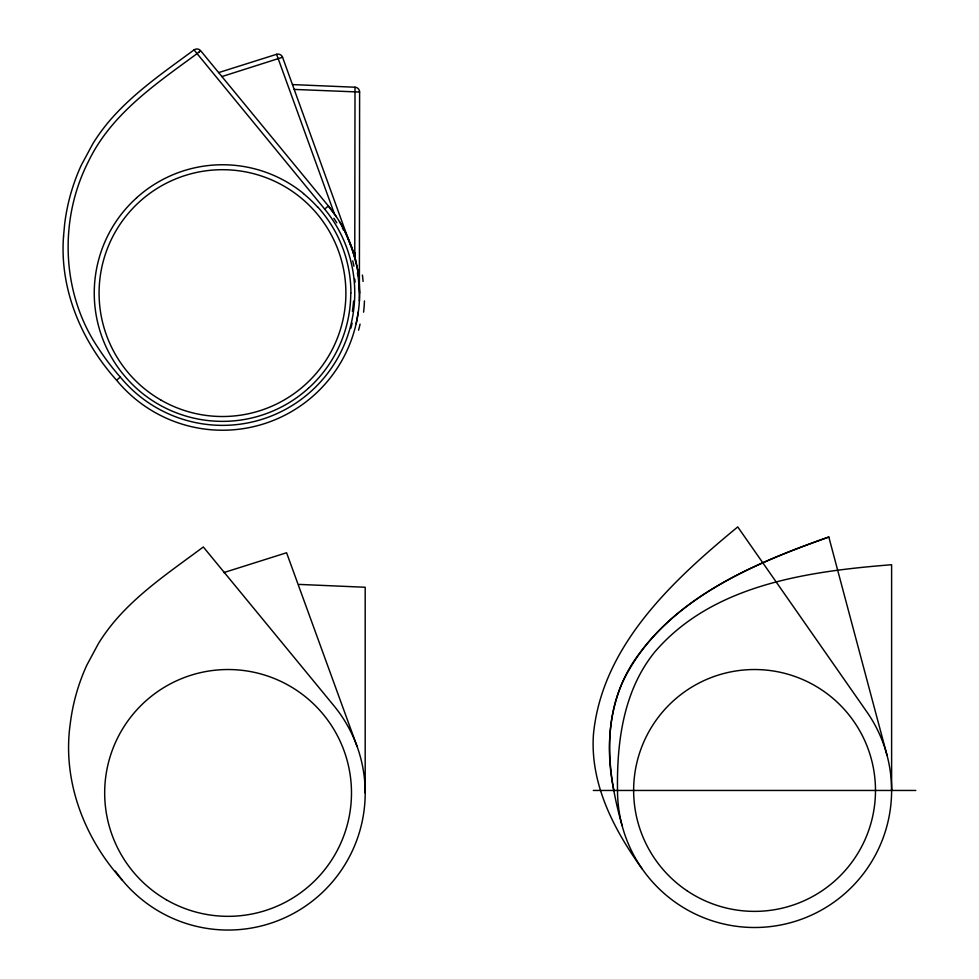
<?xml version="1.0" encoding="UTF-8"?>
<svg xmlns="http://www.w3.org/2000/svg" width="979" height="979" viewBox="0 0 979 979"><rect width="100%" height="100%" fill="white"/><g stroke="black" fill="none" stroke-linecap="round" stroke-linejoin="round"><path stroke-width="1.47" d="M355.634 260.328L354.765 257L355.01 87.229L292.513 84.586M355.01 87.204A4.834 4.834 0 0 1 359.611 92.038L359.379 301.03M358.326 311.775L356.16 323.67M117.003 379.864L120.282 377.074A247.381 247.381 0 0 1 98.916 349.026C61.506 294.593 58.483 220.373 88.245 161.853C110.933 114.2 155.869 83.851 197.109 53.625M197.207 53.539L199.153 51.936M120.344 377.123A132.263 132.263 0 0 0 306.513 395.247A132.263 132.263 0 0 0 324.636 209.078L328.369 206.006L336.384 216.763M200.352 50.957L199.239 51.875M886.986 755.139L828.821 537.03C749.779 565.005 660.984 602.158 622.485 682.339C602.061 727.825 608.95 779.333 622.142 825.762M354.765 257L282.564 57.259L221.915 76.57M828.821 537.03C756.118 562.546 678.423 595.134 633.743 661.388C608.926 699.275 604.802 746.904 613.833 790.457M218.647 72.605L276.604 54.298A4.834 4.834 0 0 1 282.564 57.259M223.763 572.605L286.578 552.756L356.931 746.035M359.587 92.038L294.275 89.419M593.323 790.457L915.793 790.457M299.378 584.414L365.191 587.253L365.191 792.929M122.179 880.035C84.17 838.171 62.166 780.728 70.231 723.897A198.81 198.81 0 0 1 86.801 665.206L98.5 643.423A189.816 189.816 0 0 1 117.859 617.516C142.616 589.799 173.724 569.044 203.314 546.98L333.974 705.822A137.121 137.121 0 0 1 310.784 902.295A137.121 137.121 0 0 1 115.424 871.09M324.649 209.065L194.05 49.917M642.175 868.887C613.919 829.764 589.835 783.714 593.482 733.981C602.269 645.467 673.026 580.217 737.75 526.91L866.941 712.014A137.048 137.048 0 0 1 795.682 921.19A137.048 137.048 0 0 1 617.516 790.457C616.733 742.192 623.342 690.636 654.804 651.953C712.663 584.402 808.03 571.393 891.612 564.724L891.612 790.457M339.505 221.633L342.956 227.617M344.278 230.102L352.073 248.299L357.164 267.316M334.451 213.936L276.604 54.31M356.894 265.97L358.094 272.762M357.678 270.18L359.611 293.1M354.765 252.423L354.765 255.482M352.734 260.855A85.43 48.681 74.5 0 1 353.933 266.178M357.421 272.811A117.137 100.972 67.6 0 1 357.812 275.588M333.851 218.256A85.43 48.681 54.5 0 1 336.8 222.845M342.344 227.887A117.125 100.972 47.6 0 1 343.666 230.359M352.122 323.217A73.205 34.95 -74.7 0 1 350.861 328.173M353.578 301.128A129.497 111.851 -67.5 0 1 352.391 311.346M364.445 300.945A129.497 122.73 -54.1 0 1 363.576 312.166M360.064 324.122A73.205 42.905 -74.3 0 1 358.559 330.204M354.777 279.064A73.449 35.146 85.3 0 1 355.071 282.148M362.414 275.075A73.449 43.198 85.7 0 1 363.087 281.426M136.607 197.795A128.347 128.347 0 0 1 303.563 193.536M317.832 207.095A128.347 128.347 0 0 1 350.923 293.039M350.751 293.1A128.335 128.335 0 0 1 321.932 374.064A127.258 127.258 0 0 1 308.422 388.296M308.373 388.333A128.335 128.335 0 0 1 141.441 392.591A127.27 127.27 0 0 1 127.294 379.044A128.347 128.347 0 0 1 123.011 212.113A127.282 127.282 0 0 1 136.546 197.905M303.453 193.646A127.258 127.258 0 0 1 317.685 207.169M63.549 236.172C59.425 289.246 81.502 341.218 116.587 380.207A137.121 137.121 0 0 0 309.597 399.004A137.121 137.121 0 0 0 328.381 205.994L200.646 50.712A4.834 4.834 0 0 0 194.038 49.905C165.5 70.99 135.812 91.255 112.071 117.921A189.742 189.742 0 0 0 92.907 143.595L81.208 165.378A198.81 198.81 0 0 0 64.651 224.081L63.549 236.172M166.381 899.799A123.403 123.403 0 0 0 351.485 792.929A123.403 123.403 0 0 0 166.381 686.059A123.403 123.403 0 0 0 166.381 899.799M160.789 399.983A123.403 123.403 0 0 0 345.893 293.1A123.403 123.403 0 0 0 160.789 186.23A123.403 123.403 0 0 0 160.789 399.983M686.781 890.596A120.931 120.931 0 0 0 875.177 799.072A120.931 120.931 0 0 0 701.723 681.678A120.931 120.931 0 0 0 686.781 890.596"/></g></svg>
